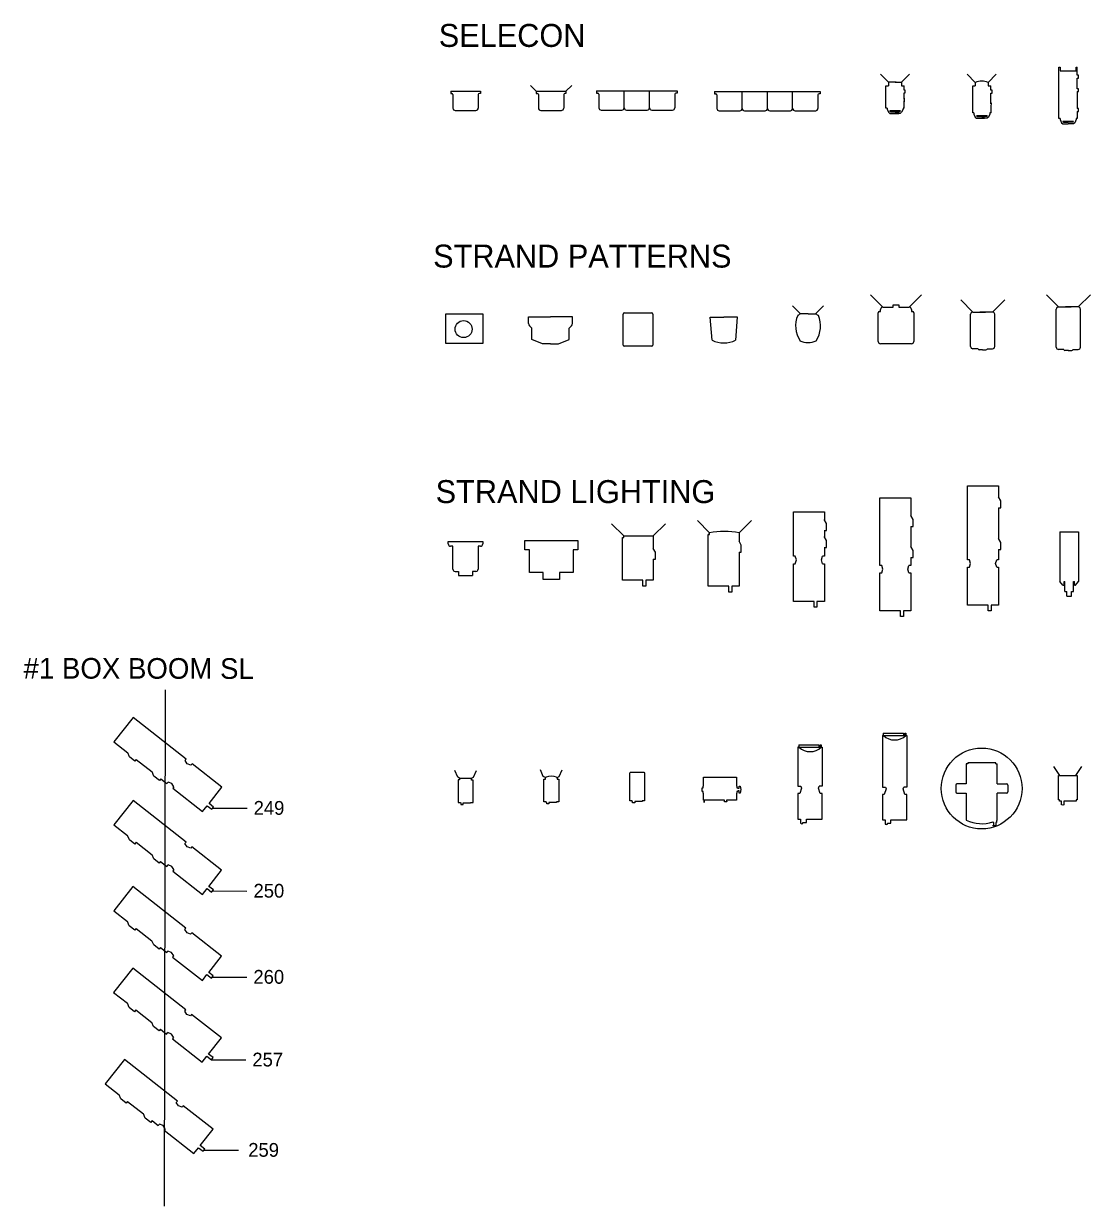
# Model space of a CAD drawing. Extents: x -17897 to 28333, y -5450 to 20354.
# Drawn here: x -2648 to 6648, y -32 to 10274 of the extents above; entities that cross this region are included whole.
import ezdxf
from ezdxf.enums import TextEntityAlignment as Align

# ---------------------------------------------------------------- set-up
doc = ezdxf.new("R2010")
doc.units = 0
doc.layers.get('0').update_dxf_attribs({"linetype": 'CONTINUOUS'})
doc.layers.add('LANTERNS', color=7, linetype='CONTINUOUS')

# ---------------------------------------------------------------- blocks, each defined once
blk = doc.blocks.new('AcclaimFlood')
for p, q in [((-132, 68), (-181, 118)), ((128, 68), (178, 118)), ((-132, 68), (128, 68)), ((-132, 68), (-132, 48)), ((-132, 48), (-122, 48)), ((-112, 38), (-112, -80)), ((108, 38), (108, -80)), ((128, 48), (118, 48)), ((128, 68), (128, 48)), ((-92, -100), (88, -100))]:
    blk.add_line(p, q)
for centre, radius, start, end in [((-122, 38), 10, 0, 90), ((118, 38), 10, 90, 180), ((-92, -80), 20, 180, 270), ((88, -80), 20, 270, 0)]:
    blk.add_arc(centre, radius, start, end)
at = {"width": 0.708151, "flags": 4}
blk.add_attdef('COLOUR', text='', height=50, dxfattribs=at).set_placement((-105, -27), (96, -27), align=Align.FIT)
blk = doc.blocks.new('AcclaimCycFlood')
for p, q in [((-127, 77), (133, 77)), ((-127, 77), (-127, 57)), ((-127, 57), (-117, 57)), ((-107, 47), (-107, -71)), ((113, 47), (113, -71)), ((133, 57), (123, 57)), ((133, 77), (133, 57)), ((-87, -91), (93, -91))]:
    blk.add_line(p, q)
for centre, radius, start, end in [((-117, 47), 10, 0, 90), ((123, 47), 10, 90, 180), ((-87, -71), 20, 180, 270), ((93, -71), 20, 270, 0)]:
    blk.add_arc(centre, radius, start, end)
at = {"width": 0.640414, "flags": 4}
blk.add_attdef('COLOUR', text='', height=50, dxfattribs=at).set_placement((-88, -9), (94, -9), align=Align.FIT)
blk = doc.blocks.new('AcclaimFresnel')
for p, q in [((-61, 154), (-131, 225)), ((51, 154), (121, 225)), ((-84, -71), (-84, 124)), ((-84, 124), (-61, 124)), ((4, 154), (-61, 154)), ((-61, 154), (-61, 124)), ((-4, 154), (51, 154)), ((51, 154), (51, 124)), ((51, 124), (76, 124)), ((76, 86), (76, 124)), ((85, 86), (76, 86)), ((76, 61), (85, 61)), ((76, 7), (76, 61)), ((76, 16), (76, -18)), ((85, 61), (85, 86)), ((-74, -71), (-84, -71)), ((-74, -71), (-74, -81)), ((-74, -81), (-61, -108)), ((42, -96), (-51, -96)), ((-51, -96), (-49, -99)), ((-49, -99), (-45, -103)), ((-45, -103), (29, -103)), ((36, -103), (-4, -103)), ((41, -99), (36, -103)), ((42, -96), (41, -99)), ((66, -81), (53, -108)), ((76, -71), (66, -71)), ((66, -71), (66, -81)), ((76, -71), (76, -9)), ((-61, -108), (-50, -118)), ((-50, -118), (29, -118)), ((41, -118), (-4, -118)), ((53, -108), (41, -118))]:
    blk.add_line(p, q)
at = {"width": 0.559299, "flags": 4}
blk.add_attdef('COLOUR', text='', height=50, dxfattribs=at).set_placement((-84, 27), (74, 27), align=Align.FIT)
blk = doc.blocks.new('AcclaimPC')
for p, q in [((-55, 152), (-126, 223)), ((56, 152), (127, 223)), ((-78, -113), (-78, 122)), ((-78, 122), (-55, 122)), ((-55, 152), (-55, 122)), ((56, 152), (56, 122)), ((56, 122), (81, 122)), ((81, 84), (81, 122)), ((91, 84), (81, 84)), ((81, -35), (81, 59)), ((81, 59), (91, 59)), ((91, 59), (91, 84)), ((82, -26), (81, -60)), ((82, -113), (82, -51)), ((-68, -113), (-78, -113)), ((-68, -113), (-68, -123)), ((-68, -123), (-56, -150)), ((-56, -150), (-44, -160)), ((48, -138), (-45, -138)), ((-45, -138), (-43, -141)), ((-44, -160), (26, -160)), ((-43, -141), (-39, -145)), ((-39, -145), (26, -145)), ((42, -145), (2, -145)), ((47, -160), (2, -160)), ((47, -141), (42, -145)), ((48, -138), (47, -141)), ((59, -150), (47, -160)), ((72, -123), (59, -150)), ((72, -113), (72, -123)), ((82, -113), (72, -113))]:
    blk.add_line(p, q)
blk.add_arc((1, 38), 126, 63.8721, 116.1279)
at = {"width": 0.563554, "flags": 4}
blk.add_attdef('COLOUR', text='', height=50, dxfattribs=at).set_placement((-78, 4), (81, 4), align=Align.FIT)
blk = doc.blocks.new('AcclaimCondensorProfile')
for p, q in [((-76, -162), (-76, 284)), ((-76, 284), (-66, 284)), ((-66, 284), (-66, 254)), ((-66, 254), (74, 254)), ((74, 254), (74, 284)), ((74, 284), (84, 284)), ((84, 216), (84, 284)), ((93, 216), (84, 216)), ((93, 191), (93, 216)), ((84, 97), (84, 191)), ((84, 191), (93, 191)), ((93, 97), (84, 97)), ((84, 72), (93, 72)), ((84, 72), (84, -75)), ((93, 72), (93, 97)), ((93, -75), (84, -75)), ((84, -100), (93, -100)), ((84, -100), (84, -162)), ((93, -100), (93, -75)), ((-66, -162), (-76, -162)), ((-66, -162), (-66, -172)), ((-66, -172), (-53, -199)), ((-53, -199), (-42, -209)), ((50, -187), (-43, -187)), ((-43, -187), (-41, -190)), ((-41, -190), (-36, -194)), ((-36, -194), (4, -194)), ((44, -194), (4, -194)), ((49, -190), (44, -194)), ((50, -187), (49, -190)), ((61, -199), (50, -209)), ((74, -172), (61, -199)), ((74, -162), (74, -172)), ((84, -162), (74, -162)), ((-42, -209), (4, -209)), ((50, -209), (4, -209))]:
    blk.add_line(p, q)
at = {"flags": 4}
for tag, width, p, p2 in [('COLOUR', 0.493483, (-66, 114), (73, 114)), ('GOBO/IRIS', 0.34955, (-66, -53), (73, -53))]:
    blk.add_attdef(tag, text='', height=50, dxfattribs=dict(at, width=width)).set_placement(p, p2, align=Align.FIT)
blk = doc.blocks.new('Acclaim3cellFlood')
for p, q in [((-355, 79), (-95, 79)), ((-355, 79), (-355, 59)), ((-355, 59), (-345, 59)), ((-335, 49), (-335, -69)), ((-135, 79), (125, 79)), ((-115, -69), (-115, 79)), ((86, 79), (346, 79)), ((105, -68), (105, 79)), ((326, 49), (326, -69)), ((346, 59), (336, 59)), ((346, 79), (346, 59)), ((-315, -89), (-135, -89)), ((-95, -89), (85, -89)), ((126, -89), (306, -89))]:
    blk.add_line(p, q)
for centre, radius, start, end in [((-345, 49), 10, 0, 90), ((336, 49), 10, 90, 180), ((-315, -69), 20, 180, 270), ((-135, -69), 20, 270, 0), ((-95, -69), 20, 180, 270), ((85, -69), 20, 270, 0), ((126, -69), 20, 180, 270), ((306, -69), 20, 270, 0)]:
    blk.add_arc(centre, radius, start, end)
at = {"flags": 4}
for tag, width, p, p2 in [('COLOUR1', 0.683797, (-335, -10), (-119, -10)), ('COLOUR2', 0.627104, (-110, -10), (99, -10)), ('COLOUR3', 0.631749, (109, -10), (320, -10))]:
    blk.add_attdef(tag, text='', height=50, dxfattribs=dict(at, width=width)).set_placement(p, p2, align=Align.FIT)
blk = doc.blocks.new('Acclaim4cellFlood')
for p, q in [((-460, 74), (-200, 74)), ((-460, 74), (-460, 54)), ((-460, 54), (-450, 54)), ((-440, 44), (-440, -74)), ((-240, 74), (20, 74)), ((-220, -74), (-220, 74)), ((-20, 74), (240, 74)), ((0, -74), (0, 74)), ((201, 74), (461, 74)), ((220, -75), (220, 74)), ((441, 44), (441, -74)), ((461, 54), (451, 54)), ((461, 74), (461, 54)), ((-420, -94), (-240, -94)), ((-200, -94), (-20, -94)), ((20, -94), (200, -94)), ((241, -94), (421, -94))]:
    blk.add_line(p, q)
for centre, radius, start, end in [((-450, 44), 10, 0, 90), ((451, 44), 10, 90, 180), ((-420, -74), 20, 180, 270), ((-240, -74), 20, 270, 0), ((-200, -74), 20, 180, 270), ((-20, -74), 20, 270, 0), ((20, -74), 20, 180, 270), ((200, -74), 20, 270, 0), ((241, -74), 20, 180, 270), ((421, -74), 20, 270, 0)]:
    blk.add_arc(centre, radius, start, end)
at = {"flags": 4}
for tag, width, p, p2 in [('COLOUR1', 0.680878, (-440, -15), (-225, -15)), ('COLOUR2', 0.619757, (-214, -15), (-7, -15)), ('COLOUR3', 0.610598, (7, -15), (211, -15)), ('COLOUR4', 0.604492, (229, -15), (430, -15))]:
    blk.add_attdef(tag, text='', height=50, dxfattribs=dict(at, width=width)).set_placement(p, p2, align=Align.FIT)
blk = doc.blocks.new('Patt137')
blk.add_lwpolyline([(-168, -123), (-168, 137), (152, 137), (152, -123)], close=True)
blk.add_circle((-14, 3), 74.2)
blk.add_attdef('COLOUR', text='', height=50).set_placement((-1, -2), align=Align.CENTER)
blk = doc.blocks.new('Patt49')
for p, q in [((-198, 110), (-7, 110)), ((-198, 53), (-198, 110)), ((184, 110), (-7, 110)), ((184, 53), (184, 110)), ((-169, 12), (-189, 31)), ((-169, -88), (-169, 12)), ((156, 12), (176, 31)), ((156, -88), (156, 12)), ((-77, -126), (-169, -88)), ((63, -126), (156, -88)), ((-7, -126), (-77, -126)), ((-7, -126), (63, -126))]:
    blk.add_line(p, q)
for centre, start, end in [((-168, 53), 180, 225), ((154, 53), 315, 0)]:
    blk.add_arc(centre, 30, start, end)
blk.add_attdef('COLOUR', text='', height=50).set_placement((-4, -1), align=Align.CENTER)
blk = doc.blocks.new('Patt60')
for p, q in [((-124, -136), (-124, 134)), ((-114, 144), (126, 144)), ((136, 134), (136, -136)), ((126, -146), (-114, -146))]:
    blk.add_line(p, q)
for centre, start, end in [((-114, 134), 90, 180), ((126, 134), 360, 90), ((-114, -136), 180, 270), ((126, -136), 270, 0)]:
    blk.add_arc(centre, 10, start, end)
at = {"width": 0.863307, "flags": 4}
blk.add_attdef('COLOUR', text='', height=50, dxfattribs=at).set_placement((-116, -10), (129, -10), align=Align.FIT)
blk = doc.blocks.new('Patt123')
for p, q in [((-77, 136), (-148, 207)), ((52, 136), (123, 207)), ((-13, 136), (-77, 136)), ((-13, 136), (52, 136))]:
    blk.add_line(p, q)
for centre, radius, start, end in [((112, 30), 233, 156.8911, 213.4977), ((-13, -2), 153, 114.9662, 126.1167), ((-13, -2), 153, 53.8833, 65.0338), ((-137, 30), 233, 326.5023, 23.1089), ((-13, 40), 155, 243.2106, 296.7894)]:
    blk.add_arc(centre, radius, start, end)
at = {"width": 0.631175}
blk.add_attdef('COLOUR', text='', height=50, dxfattribs=at).set_placement((-102, -13), (76, -13), align=Align.FIT)
blk = doc.blocks.new('Patt743')
for p, q in [((-111, 195), (-217, 301)), ((-21, 215), (29, 215)), ((-21, 195), (-21, 215)), ((29, 215), (29, 195)), ((119, 195), (225, 301)), ((-151, -105), (-151, 145)), ((-141, 155), (-131, 155)), ((-131, 155), (-131, 175)), ((-111, 195), (-21, 195)), ((29, 195), (119, 195)), ((139, 175), (139, 155)), ((139, 155), (149, 155)), ((159, 145), (159, -105)), ((139, -125), (-131, -125))]:
    blk.add_line(p, q)
for centre, radius, start, end in [((-141, 145), 10, 90, 180), ((-111, 175), 20, 90, 180), ((119, 175), 20, 0, 90), ((149, 145), 10, 0, 90), ((-131, -105), 20, 180, 270), ((139, -105), 20, 270, 0)]:
    blk.add_arc(centre, radius, start, end)
at = {"width": 0.95205}
blk.add_attdef('COLOUR', text='', height=50, dxfattribs=at).set_placement((-131, 20), (139, 20), align=Align.FIT)
blk = doc.blocks.new('Patt803')
for p, q in [((-76, 152), (-182, 258)), ((95, 152), (201, 258)), ((-96, -148), (-96, 132)), ((-76, 152), (34, 152)), ((95, 152), (-15, 152)), ((115, -148), (115, 132)), ((-31, -168), (-76, -168)), ((-66, -168), (-66, -168)), ((9, -178), (-21, -178)), ((8, -178), (38, -178)), ((48, -168), (95, -168)), ((85, -168), (85, -168))]:
    blk.add_line(p, q)
for centre, radius, start, end in [((-76, 132), 20, 90, 180), ((95, 132), 20, 0, 90), ((-76, -148), 20, 180, 270), ((-21, -168), 10, 180, 270), ((38, -168), 10, 270, 0), ((95, -148), 20, 270, 0)]:
    blk.add_arc(centre, radius, start, end)
at = {"width": 0.744012, "flags": 4}
blk.add_attdef('COLOUR', text='', height=50, dxfattribs=at).set_placement((-96, -8), (115, -8), align=Align.FIT)
blk = doc.blocks.new('Patt814')
for p, q in [((-79, 196), (-185, 302)), ((91, 196), (198, 302)), ((-99, -154), (-99, 176)), ((-79, 196), (31, 196)), ((91, 196), (-19, 196)), ((111, -154), (111, 176)), ((-34, -174), (-79, -174)), ((-69, -174), (-69, -174)), ((6, -184), (-24, -184)), ((5, -184), (35, -184)), ((45, -174), (91, -174)), ((81, -174), (81, -174))]:
    blk.add_line(p, q)
for centre, radius, start, end in [((-79, 176), 20, 90, 180), ((91, 176), 20, 0, 90), ((-79, -154), 20, 180, 270), ((-24, -174), 10, 180, 270), ((35, -174), 10, 270, 0), ((91, -154), 20, 270, 0)]:
    blk.add_arc(centre, radius, start, end)
at = {"width": 0.744012, "flags": 4}
blk.add_attdef('COLOUR', text='', height=50, dxfattribs=at).set_placement((-99, 11), (111, 11), align=Align.FIT)
blk = doc.blocks.new('Patt750')
for p, q in [((-116, 106), (4, 106)), ((-98, -94), (-116, 106)), ((124, 106), (4, 106)), ((5, 106), (4, 106)), ((4, 106), (4, 106)), ((107, -94), (124, 106))]:
    blk.add_line(p, q)
blk.add_arc((4, 118), 235, 244.1733, 295.8267)
at = {"width": 0.785537, "flags": 4}
blk.add_attdef('COLOUR', text='', height=50, dxfattribs=at).set_placement((-107, 6), (116, 6), align=Align.FIT)
blk = doc.blocks.new('500WBeamlight')
for p, q in [((-148, 151), (152, 151)), ((-148, 131), (-148, 151)), ((-108, 111), (-128, 111)), ((-108, -89), (-108, 111)), ((132, 111), (112, 111)), ((112, 111), (112, -89)), ((152, 151), (152, 131)), ((-88, -109), (-58, -109)), ((-58, -109), (-58, -143)), ((-58, -143), (62, -143)), ((62, -109), (62, -136)), ((92, -109), (62, -109)), ((62, -136), (62, -143))]:
    blk.add_line(p, q)
for centre, start, end in [((-128, 131), 180, 270), ((132, 131), 270, 0), ((-88, -89), 180, 270), ((92, -89), 270, 0)]:
    blk.add_arc(centre, 20, start, end)
at = {"width": 0.776471, "flags": 4}
blk.add_attdef('COLOUR', text='', height=50, dxfattribs=at).set_placement((-108, 11), (112, 11), align=Align.FIT)
blk = doc.blocks.new('1kWBeamlight')
for p, q in [((-230, 81), (-230, 161)), ((-230, 161), (-220, 161)), ((-220, 161), (230, 161)), ((230, 161), (230, 81)), ((-190, 81), (-230, 81)), ((-190, -119), (-190, 81)), ((190, 81), (190, -119)), ((230, 81), (190, 81)), ((-70, -119), (-190, -119)), ((-70, -179), (-70, -119)), ((70, -179), (-70, -179)), ((190, -119), (70, -119)), ((70, -119), (70, -179))]:
    blk.add_line(p, q)
at = {"flags": 4}
blk.add_attdef('COLOUR', text='', height=50, dxfattribs=at).set_placement((-3, -1), align=Align.CENTER)
blk = doc.blocks.new('AltoF')
for p, q in [((-119, 201), (-225, 307)), ((139, 201), (245, 307)), ((-131, -186), (-131, 186)), ((-131, 186), (-119, 186)), ((-130, 186), (-131, 186)), ((-119, 201), (139, 201)), ((-119, 197), (-119, 201)), ((-119, 186), (-119, 200)), ((139, 204), (139, 90)), ((157, 59), (139, 90)), ((157, -3), (157, 59)), ((139, -3), (157, -3)), ((139, -3), (139, -186)), ((49, -186), (-131, -186)), ((49, -236), (49, -186)), ((139, -186), (74, -186)), ((74, -186), (74, -236)), ((74, -236), (49, -236))]:
    blk.add_line(p, q)
at = {"width": 0.942404}
blk.add_attdef('COLOUR', text='', height=50, dxfattribs=at).set_placement((-131, 0), (136, 0), align=Align.FIT)
blk = doc.blocks.new('AltoPC')
for p, q in [((-121, 228), (-227, 334)), ((137, 228), (244, 334)), ((-133, -238), (-133, 213)), ((-131, 213), (-133, 213)), ((-132, 213), (-121, 213)), ((-121, 224), (-121, 228)), ((-121, 213), (-121, 228)), ((137, 228), (137, 152)), ((155, 120), (137, 154)), ((155, 59), (155, 120)), ((137, 59), (155, 59)), ((137, 59), (137, -238)), ((47, -238), (-133, -238)), ((47, -288), (47, -238)), ((72, -288), (47, -288)), ((72, -238), (72, -288)), ((137, -238), (72, -238))]:
    blk.add_line(p, q)
blk.add_arc((8, -542), 781, 80.4801, 99.5199)
at = {"width": 0.934316}
blk.add_attdef('COLOUR', text='', height=50, dxfattribs=at).set_placement((-133, -13), (132, -13), align=Align.FIT)
blk = doc.blocks.new('Alto20-38')
for p, q in [((-140, 24), (-140, 412)), ((-140, 412), (130, 412)), ((148, 309), (129, 343)), ((130, 412), (130, 342)), ((148, 248), (148, 309)), ((129, 248), (148, 248)), ((130, 248), (130, 193)), ((148, 161), (129, 195)), ((148, 100), (148, 161)), ((-124, 24), (-140, 24)), ((-114, -9), (-124, 24)), ((104, -9), (114, 24)), ((130, 24), (114, 24)), ((129, 100), (148, 100)), ((130, 100), (130, 24)), ((-140, -371), (-140, -41)), ((-140, -41), (-124, -41)), ((-124, -41), (-114, -9)), ((114, -41), (104, -9)), ((114, -41), (130, -41)), ((130, -41), (130, -371)), ((40, -371), (-140, -371)), ((40, -421), (40, -371)), ((65, -371), (65, -421)), ((130, -371), (65, -371)), ((65, -421), (40, -421))]:
    blk.add_line(p, q)
for tag, width, p, p2 in [('COLOUR', 0.773168, (-113, 247), (106, 247)), ('GOBO/IRIS', 0.545, (-114, -9), (104, -9))]:
    blk.add_attdef(tag, text='', height=50, dxfattribs=dict(width=width)).set_placement(p, p2, align=Align.FIT)
blk = doc.blocks.new('Alto14-32')
for p, q in [((-137, 532), (133, 532)), ((-137, -56), (-137, 532)), ((133, 532), (133, 379)), ((152, 345), (133, 379)), ((152, 284), (152, 345)), ((133, 284), (152, 284)), ((133, 284), (133, 108)), ((152, 74), (133, 108)), ((133, 13), (152, 13)), ((133, 13), (133, -56)), ((152, 13), (152, 74)), ((-121, -56), (-137, -56)), ((-111, -89), (-121, -56)), ((-121, -121), (-111, -89)), ((107, -89), (117, -56)), ((117, -121), (107, -89)), ((133, -56), (117, -56)), ((-137, -451), (-137, -121)), ((-137, -121), (-121, -121)), ((117, -121), (133, -121)), ((133, -121), (133, -451)), ((43, -451), (-137, -451)), ((43, -501), (43, -451)), ((68, -501), (43, -501)), ((133, -451), (68, -451)), ((68, -451), (68, -501))]:
    blk.add_line(p, q)
for tag, width, p, p2 in [('COLOUR', 0.772628, (-109, 282), (110, 282)), ('GOBO/IRIS', 0.545, (-111, -89), (107, -89))]:
    blk.add_attdef(tag, text='', height=50, dxfattribs=dict(width=width)).set_placement(p, p2, align=Align.FIT)
blk = doc.blocks.new('Alto8-16')
for p, q in [((-122, -7), (-122, 636)), ((-122, 636), (148, 636)), ((148, 636), (148, 540)), ((166, 508), (147, 541)), ((147, 446), (166, 446)), ((148, 446), (148, 175)), ((166, 446), (166, 508)), ((166, 143), (147, 177)), ((166, 82), (166, 143)), ((147, 82), (166, 82)), ((148, 82), (148, -7)), ((-106, -7), (-122, -7)), ((-122, -402), (-122, -72)), ((-122, -72), (-106, -72)), ((-96, -40), (-106, -7)), ((-106, -72), (-96, -40)), ((122, -40), (132, -7)), ((132, -72), (122, -40)), ((148, -7), (132, -7)), ((132, -72), (148, -72)), ((148, -72), (148, -402)), ((58, -402), (-122, -402)), ((58, -452), (58, -402)), ((148, -402), (83, -402)), ((83, -402), (83, -452)), ((83, -452), (58, -452))]:
    blk.add_line(p, q)
for tag, width, p, p2 in [('COLOUR', 0.745134, (-92, 371), (119, 371)), ('GOBO/IRIS', 0.545, (-96, -40), (122, -40))]:
    blk.add_attdef(tag, text='', height=50, dxfattribs=dict(width=width)).set_placement(p, p2, align=Align.FIT)
blk = doc.blocks.new('Brio25-50')
for p, q in [((249, 644), (409, 644)), ((249, 644), (249, 211)), ((409, 644), (409, 211)), ((273, 178), (249, 211)), ((284, 178), (284, 211)), ((284, 211), (291, 211)), ((291, 123), (291, 211)), ((368, 123), (368, 211)), ((368, 211), (375, 211)), ((375, 178), (375, 211)), ((385, 178), (409, 211)), ((273, 178), (284, 178)), ((291, 123), (310, 123)), ((310, 84), (310, 123)), ((349, 84), (349, 123)), ((349, 123), (368, 123)), ((375, 178), (385, 178)), ((310, 84), (349, 84))]:
    blk.add_line(p, q)
at = {"flags": 4}
for tag, width, p, p2 in [('COLOUR', 0.564706, (249, 558), (409, 558)), ('GOBO/IRIS', 0.4, (249, 364), (409, 364))]:
    blk.add_attdef(tag, text='', height=50, dxfattribs=dict(at, width=width)).set_placement(p, p2, align=Align.FIT)
blk = doc.blocks.new('Minim23')
at = {"layer": 'LANTERNS'}
for p, q in [((-69, -107), (-69, 136)), ((-69, 136), (-64, 136)), ((-64, 141), (56, 141)), ((-64, 141), (-64, 136)), ((56, 141), (56, 136)), ((56, 136), (61, 136)), ((61, 136), (61, -107)), ((-48, -107), (-69, -107)), ((-48, -114), (-48, -107)), ((-44, -114), (-48, -114)), ((-44, -126), (-44, -114)), ((-24, -126), (-44, -126)), ((-24, -114), (-24, -126)), ((41, -114), (-24, -114)), ((41, -107), (41, -114)), ((61, -107), (41, -107))]:
    blk.add_line(p, q, dxfattribs=at)
for tag, width, p, p2 in [('COLOUR', 0.458603, (-69, 72), (61, 72)), ('GOBO/IRIS', 0.324844, (-69, -26), (61, -26))]:
    blk.add_attdef(tag, text='', height=50, dxfattribs=dict(at, width=width)).set_placement(p, p2, align=Align.FIT)
blk = doc.blocks.new('MinimF')
at = {"layer": 'LANTERNS'}
for p, q in [((-68, 124), (-94, 182)), ((-51, 117), (-68, 124)), ((-51, 117), (52, 117)), ((-51, 117), (-51, 100)), ((52, 117), (71, 124)), ((52, 99), (52, 117)), ((71, 124), (95, 182)), ((-65, 100), (-65, -95)), ((-51, 100), (-65, 100)), ((66, 99), (52, 99)), ((66, -95), (66, 99)), ((-65, -95), (-44, -95)), ((-44, -95), (-44, -100)), ((-44, -100), (-40, -100)), ((-40, -100), (-40, -114)), ((-20, -100), (45, -100)), ((-20, -114), (-20, -100)), ((45, -100), (45, -95)), ((45, -95), (66, -95)), ((-40, -114), (-20, -114))]:
    blk.add_line(p, q, dxfattribs=at)
at = {"layer": 'LANTERNS', "width": 0.461286, "flags": 4}
blk.add_attdef('COLOUR', text='', height=50, rotation=359.8012, dxfattribs=at).set_placement((-65, 2), (66, 2), align=Align.FIT)
blk = doc.blocks.new('MinimPC')
at = {"layer": 'LANTERNS'}
for p, q in [((-64, 141), (-89, 199)), ((-46, 134), (-64, 141)), ((-59, 117), (-46, 117)), ((-59, -78), (-59, 117)), ((-46, 117), (-46, 134)), ((-40, 134), (-46, 134)), ((52, 134), (57, 134)), ((57, 134), (75, 142)), ((57, 134), (57, 117)), ((57, 117), (71, 117)), ((71, 117), (71, -78)), ((75, 142), (100, 199)), ((-39, -78), (-59, -78)), ((-39, -84), (-39, -78)), ((-34, -84), (-39, -84)), ((-34, -97), (-34, -84)), ((-15, -97), (-34, -97)), ((-15, -84), (-15, -97)), ((50, -84), (-15, -84)), ((50, -78), (50, -84)), ((71, -78), (50, -78))]:
    blk.add_line(p, q, dxfattribs=at)
blk.add_arc((6, 37), 108, 64.7774, 115.2226, dxfattribs=at)
at = {"layer": 'LANTERNS', "width": 0.458603}
blk.add_attdef('COLOUR', text='', height=50, dxfattribs=at).set_placement((-59, 19), (71, 19), align=Align.FIT)
blk = doc.blocks.new('Nocturne')
at = {"layer": 'LANTERNS'}
for p, q in [((-185, 6), (-178, 6)), ((-185, -25), (-185, 6)), ((-178, 20), (-173, 20)), ((-178, 6), (-178, 20)), ((-174, 20), (-174, 99)), ((-174, 99), (114, 99)), ((114, 99), (114, 20)), ((114, 20), (118, 20)), ((118, 20), (118, 6)), ((118, 6), (125, 6)), ((125, 6), (125, 2)), ((125, 2), (136, 2)), ((136, 20), (147, 20)), ((136, 2), (136, 20)), ((147, 20), (152, -9)), ((-178, -25), (-185, -25)), ((-178, -40), (-178, -25)), ((-173, -40), (-178, -40)), ((-173, -101), (-173, -40)), ((-169, -101), (-173, -101)), ((-169, -122), (-169, -101)), ((-167, -101), (-167, -122)), ((10, -101), (-167, -101)), ((10, -103), (10, -101)), ((28, -101), (28, -110)), ((114, -101), (28, -101)), ((114, -40), (114, -101)), ((118, -40), (114, -40)), ((125, -25), (118, -25)), ((118, -25), (118, -40)), ((125, -21), (125, -25)), ((136, -21), (125, -21)), ((136, -40), (136, -21)), ((147, -40), (136, -40)), ((152, -9), (147, -40)), ((-167, -122), (-169, -122)), ((9, -116), (9, -114)), ((9, -114), (11, -114)), ((29, -116), (9, -116)), ((10, -110), (10, -103)), ((11, -110), (10, -110)), ((11, -114), (11, -110)), ((28, -110), (27, -110)), ((27, -110), (27, -114)), ((27, -114), (29, -114)), ((29, -114), (29, -116))]:
    blk.add_line(p, q, dxfattribs=at)
at = {"layer": 'LANTERNS', "flags": 4}
blk.add_attdef('COLOUR', text='', height=50, dxfattribs=at).set_placement((-28, -31), align=Align.CENTER)
blk = doc.blocks.new('Optique15-42')
at = {"layer": 'LANTERNS'}
for p, q in [((-94, 359), (-102, 359)), ((-102, 359), (-102, 19)), ((-94, 379), (-94, 359)), ((-94, 379), (82, 379)), ((-93, 359), (103, 359)), ((82, 379), (82, 364)), ((82, 364), (93, 364)), ((93, 364), (93, 379)), ((93, 379), (103, 379)), ((103, 379), (103, 359)), ((103, 359), (111, 359)), ((111, 359), (111, 19)), ((-102, 19), (-75, 19)), ((-70, 4), (-85, -45)), ((-76, 19), (-70, 4)), ((79, 4), (85, 19)), ((94, -45), (79, 4)), ((111, 19), (84, 19)), ((-85, -45), (-102, -45)), ((-102, -45), (-102, -266)), ((111, -45), (94, -45)), ((111, -266), (111, -45)), ((-102, -266), (-78, -266)), ((-78, -266), (-78, -302)), ((-78, -302), (-67, -307)), ((-67, -307), (-57, -302)), ((-57, -302), (-57, -296)), ((-57, -296), (-27, -296)), ((-27, -296), (-27, -266)), ((-27, -266), (111, -266))]:
    blk.add_line(p, q, dxfattribs=at)
blk.add_arc((5, 465), 144, 227.1188, 312.8812, dxfattribs=at)
at = {"layer": 'LANTERNS', "flags": 4}
for tag, width, p, p2 in [('COLOUR', 0.751274, (-102, 189), (111, 189)), ('GOBO', 0.813837, (-70, 4), (79, 4))]:
    blk.add_attdef(tag, text='', height=50, dxfattribs=dict(at, width=width)).set_placement(p, p2, align=Align.FIT)
blk = doc.blocks.new('Optique8-17')
at = {"layer": 'LANTERNS'}
for p, q in [((-115, 462), (-115, 11)), ((-107, 462), (-115, 462)), ((-107, 482), (69, 482)), ((-107, 482), (-107, 462)), ((-106, 461), (90, 461)), ((69, 482), (69, 466)), ((69, 466), (80, 466)), ((80, 482), (90, 482)), ((80, 466), (80, 482)), ((90, 482), (90, 462)), ((90, 462), (98, 462)), ((98, 462), (98, 11)), ((-115, 11), (-89, 11)), ((-89, 11), (-83, -3)), ((66, -3), (72, 11)), ((98, 11), (71, 11)), ((-115, -53), (-115, -273)), ((-98, -53), (-115, -53)), ((-83, -3), (-98, -53)), ((81, -53), (66, -3)), ((98, -53), (81, -53)), ((98, -273), (98, -53)), ((-115, -273), (-90, -273)), ((-90, -273), (-90, -310)), ((-70, -303), (-40, -303)), ((-70, -310), (-70, -303)), ((-40, -273), (98, -273)), ((-40, -303), (-40, -273)), ((-90, -310), (-80, -314)), ((-80, -314), (-70, -310))]:
    blk.add_line(p, q, dxfattribs=at)
blk.add_arc((-8, 567), 144, 227.1188, 312.8812, dxfattribs=at)
at = {"flags": 4}
for tag, width, p, p2 in [('COLOUR', 0.751274, (-115, 236), (98, 236)), ('GOBO', 0.813837, (-83, -3), (66, -3))]:
    blk.add_attdef(tag, text='', height=50, dxfattribs=dict(at, width=width)).set_placement(p, p2, align=Align.FIT)
blk = doc.blocks.new('Pirouette')
for p, q in [((-134, 214), (-134, 40)), ((-121, 214), (-134, 214)), ((124, 224), (-121, 224)), ((-121, 224), (-121, 214)), ((124, 214), (124, 224)), ((124, 214), (136, 214)), ((136, 40), (136, 214)), ((-226, 30), (-226, -30)), ((-134, 40), (-216, 40)), ((136, 40), (218, 40)), ((228, 30), (228, -30)), ((-216, -40), (-134, -40)), ((-134, -40), (-134, -276)), ((136, -276), (136, -40)), ((218, -40), (136, -40)), ((98, -295), (98, -291)), ((105, -295), (98, -295)), ((105, -321), (105, -295)), ((124, -295), (124, -321)), ((130, -295), (124, -295)), ((130, -279), (130, -295)), ((101, -326), (101, -321)), ((101, -321), (105, -321)), ((105, -326), (101, -326)), ((124, -326), (105, -326)), ((128, -321), (124, -321)), ((124, -326), (128, -326)), ((128, -326), (128, -321))]:
    blk.add_line(p, q)
at = {"linetype": 'Continuous', "ltscale": 25}
blk.add_circle((0, 0), 352, dxfattribs=at)
for centre, radius, start, end in [((-216, 30), 10, 90, 180), ((218, 30), 10, 0, 90), ((-216, -30), 10, 180, 270), ((218, -30), 10, 270, 0), ((1, 12), 319, 244.9424, 287.7826), ((1, 12), 319, 293.8044, 295.0576)]:
    blk.add_arc(centre, radius, start, end)
at = {"flags": 4}
for tag, p in [('COLOUR', (4, 63)), ('UNIT#', (-4, -145))]:
    blk.add_attdef(tag, text='', height=50, dxfattribs=at).set_placement(p, align=Align.CENTER)
blk = doc.blocks.new('PreludeF')
at = {"layer": 'LANTERNS'}
for p, q in [((-67, 114), (-121, 193)), ((-79, 114), (84, 114)), ((-79, -99), (-79, 114)), ((70, 114), (124, 193)), ((84, 114), (84, -99)), ((-70, -99), (-79, -99)), ((-70, -111), (-70, -99)), ((84, -99), (75, -99)), ((75, -99), (75, -111)), ((-53, -111), (-70, -111)), ((-53, -141), (-53, -111)), ((-43, -146), (-53, -141)), ((-34, -141), (-43, -146)), ((-34, -111), (-34, -141)), ((75, -111), (-34, -111))]:
    blk.add_line(p, q, dxfattribs=at)
at = {"layer": 'LANTERNS', "width": 0.512811}
blk.add_attdef('COLOUR', text='', height=50, dxfattribs=at).set_placement((-70, 8), (75, 8), align=Align.FIT)
at = {"layer": 'LANTERNS'}
blk.add_attdef('COLOUR', (-515, -422), '', height=50, dxfattribs=at)

msp = doc.modelspace()

# ---------------------------------------------------------------- linework, layer by layer
at = {"layer": 'LANTERNS', "color": 0}
msp.add_line((-1416, 4469, -266), (-1423, -32, -266), dxfattribs=at)
at = {"layer": 'LANTERNS'}
for p, q in [((-1001, 3437, -266), (-701, 3437, -266)), ((-1002, 2716, -266), (-702, 2715, -266)), ((-1003, 1965, -266), (-703, 1965, -266)), ((-1012, 1244, -266), (-712, 1244, -266)), ((-1077, 458, -266), (-777, 457, -266))]:
    msp.add_line(p, q, dxfattribs=at)

# ---------------------------------------------------------------- block references
at = {"layer": 'LANTERNS', "color": 0}
for name, p in [('AcclaimFresnel', (4950, 9609)), ('AcclaimPC', (5700, 9609)), ('AcclaimCondensorProfile', (6450, 9609)), ('AcclaimFlood', (1950, 9618)), ('Acclaim3cellFlood', (2700, 9609)), ('AcclaimCycFlood', (1200, 9609)), ('Acclaim4cellFlood', (3833, 9609)), ('Patt743', (4950, 7609)), ('Patt803', (5700, 7609)), ('Patt814', (6450, 7609)), ('Patt137', (1200, 7609)), ('Patt60', (2700, 7609)), ('Patt123', (4200, 7609)), ('Patt49', (1950, 7609)), ('Patt750', (3450, 7609)), ('Alto8-16', (5700, 5609)), ('Alto14-32', (4950, 5609)), ('Alto20-38', (4200, 5609)), ('AltoF', (2700, 5609)), ('AltoPC', (3450, 5609)), ('Brio25-50', (6134, 5202)), ('500WBeamlight', (1200, 5609)), ('1kWBeamlight', (1950, 5609)), ('Optique8-17', (4950, 3609)), ('Optique15-42', (4200, 3609)), ('Pirouette', (5700, 3609)), ('MinimF', (1202, 3583)), ('MinimPC', (1944, 3572)), ('Minim23', (2702, 3609)), ('PreludeF', (6450, 3609)), ('Nocturne', (3450, 3609))]:
    msp.add_blockref(name, p, dxfattribs=at)
at = {"layer": 'LANTERNS', "color": 0, "xscale": -1, "rotation": 51.808953010899}
for p in [(-1361, 3791, -266), (-1362, 3069, -266), (-1363, 2319, -266), (-1364, 1608, -266), (-1437, 811, -266)]:
    msp.add_blockref('Alto14-32', p, dxfattribs=at)

# ---------------------------------------------------------------- texts
at = {"color": 0}
for s, p in [('SELECON', (969, 10071)), ('STRAND PATTERNS', (920, 8148)), ('STRAND LIGHTING', (942, 6096))]:
    msp.add_text(s, height=200, dxfattribs=at).set_placement(p)
at = {"layer": 'LANTERNS', "insert": (-2649, 4747, -266), "char_height": 180, "attachment_point": 1, "rotation": 359.9156}
msp.add_mtext_dynamic_manual_height_columns('#1 BOX BOOM SL', width=2419.87, gutter_width=885, heights=[134], dxfattribs=at)
at = {"layer": 'LANTERNS', "color": 0, "char_height": 120, "attachment_point": 1, "rotation": 359.9156}
for s, insert in [('249', (-644, 3500, -266)), ('250', (-645, 2778, -266)), ('260', (-646, 2028, -266)), ('257', (-655, 1307, -266)), ('259', (-691, 520, -266))]:
    msp.add_mtext_dynamic_manual_height_columns(s, width=483.42, gutter_width=885, heights=[0], dxfattribs=dict(at, insert=insert))

doc.saveas('drawing.dxf')
